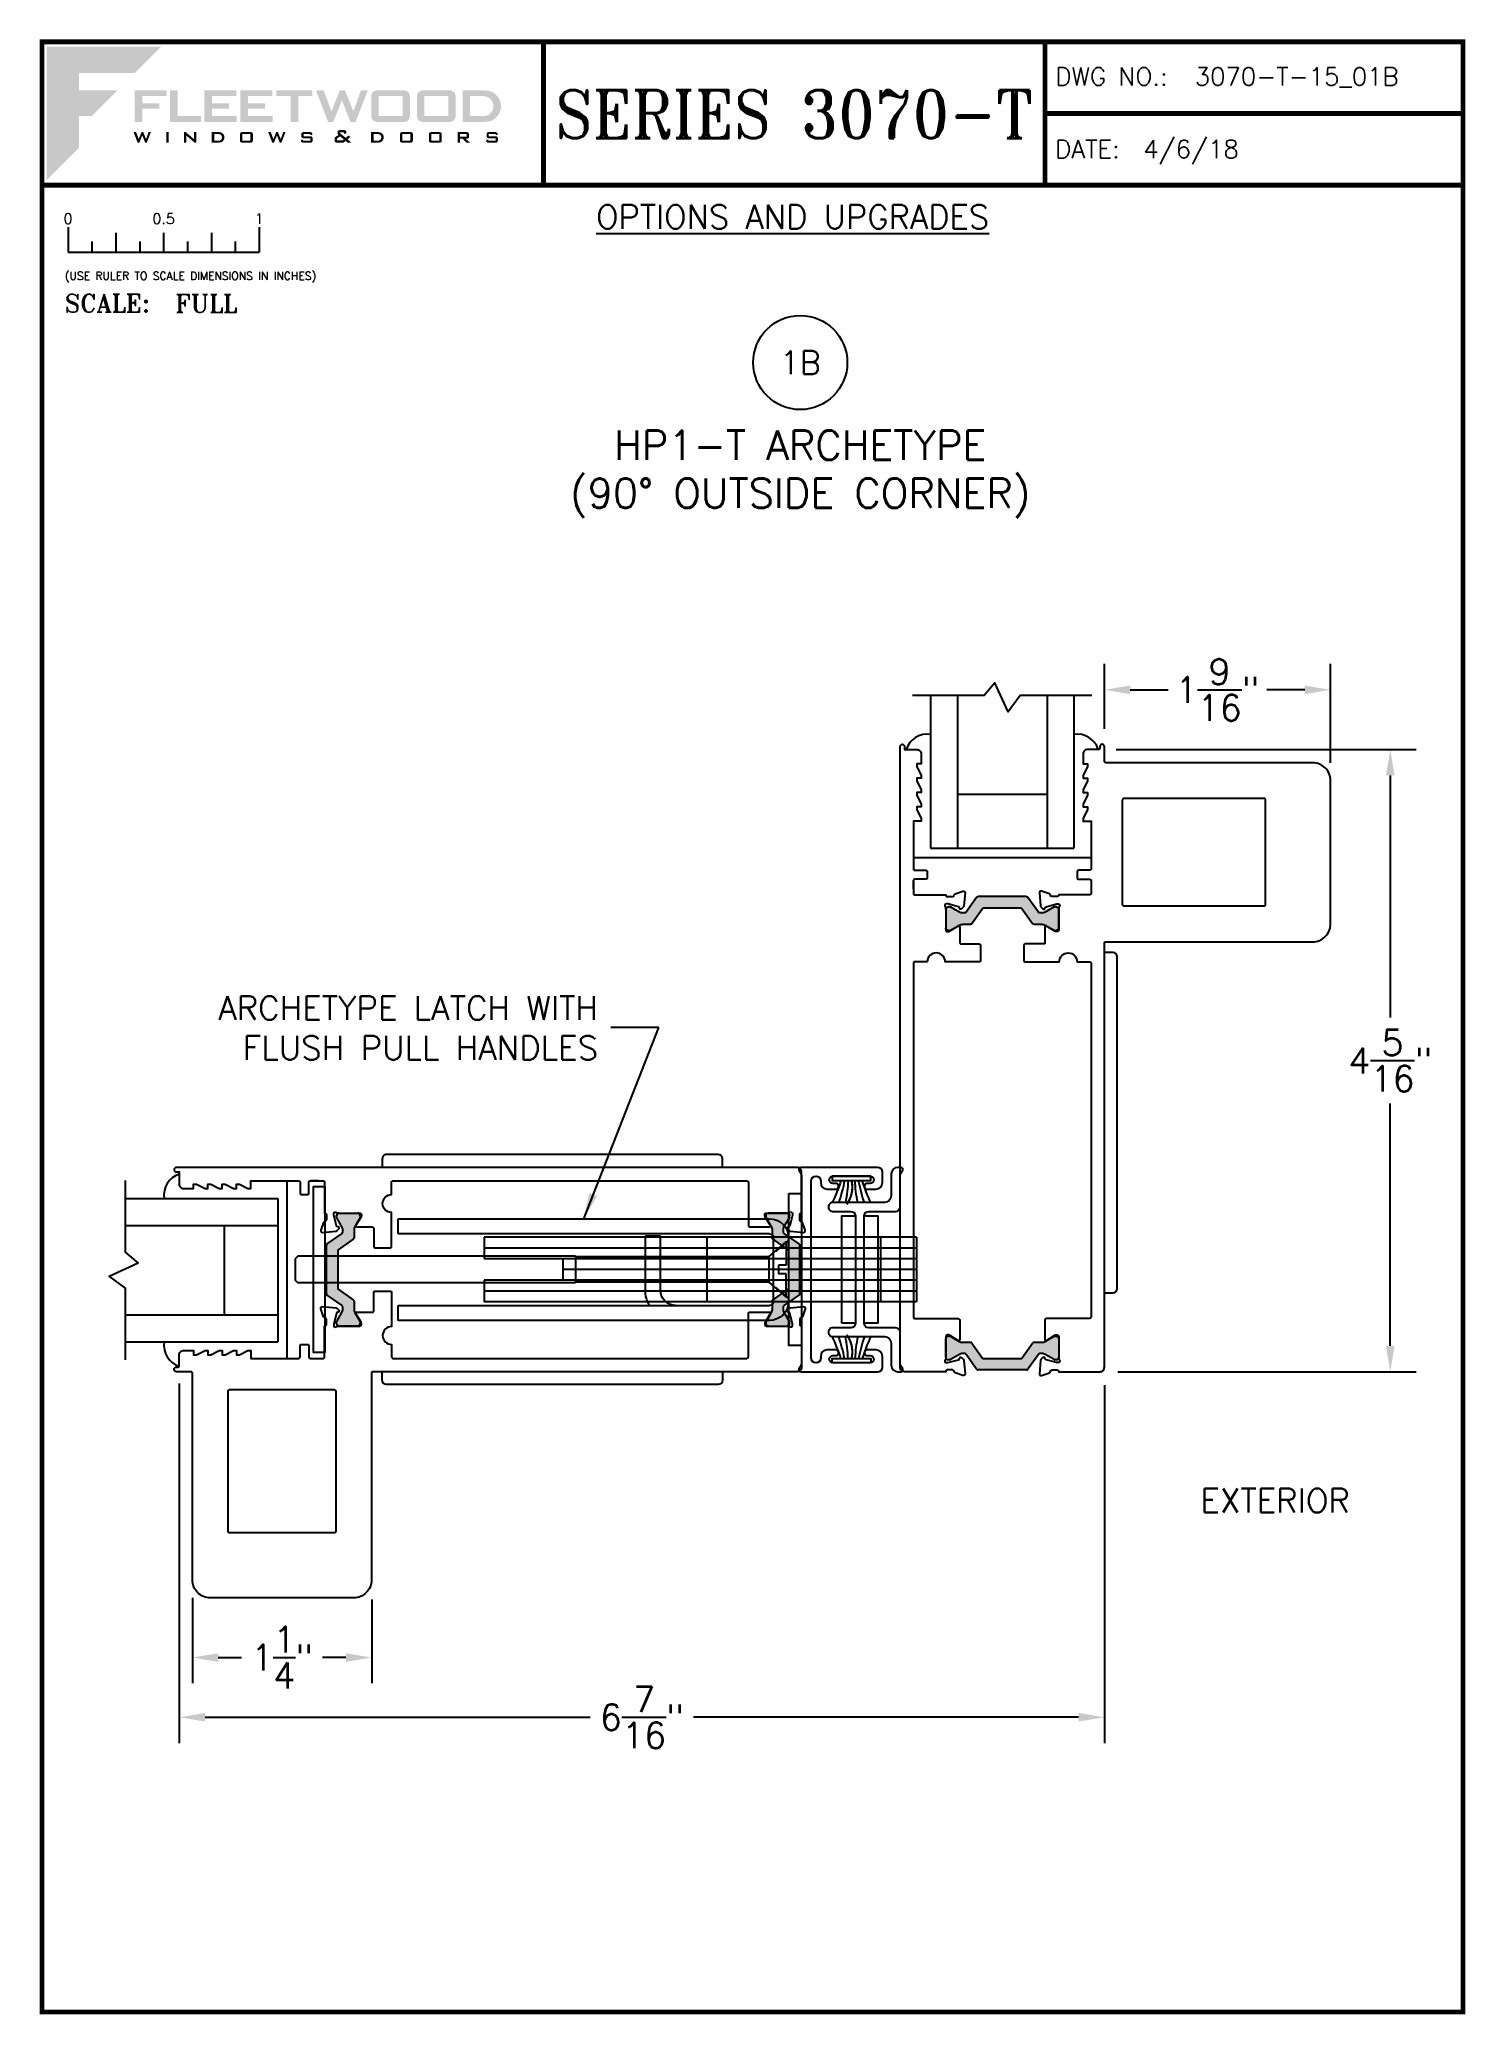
# Paper-space layout 'DETAIL 1B' of a CAD drawing. Extents: x 0.3 to 7.8, y 0.1 to 10.4.
# The model-space entities are those that its viewports show. They can reach past a viewport. Long polylines and large blocks are cut down to what shows.
import ezdxf
from ezdxf.enums import TextEntityAlignment as Align

# ---------------------------------------------------------------- set-up
doc = ezdxf.new("R2010")
doc.units = 0
doc.header["$LTSCALE"] = 0.25
doc.header["$MEASUREMENT"] = 0
doc.layers.get('0').update_dxf_attribs({"linetype": 'CONTINUOUS'})
doc.layers.get('DEFPOINTS').update_dxf_attribs({"color": 1, "linetype": 'CONTINUOUS'})
for name, color, linetype in [('DIM', 7, 'CONTINUOUS'), ('GLASS-VINYL', 7, 'CONTINUOUS'), ('Hardware', 7, 'CONTINUOUS'), ('I-STRUT', 7, 'CONTINUOUS'), ('SEAL', 7, 'CONTINUOUS'), ('TEXT', 7, 'CONTINUOUS'), ('TRACK', 7, 'CONTINUOUS'), ('VENT', 5, 'CONTINUOUS')]:
    doc.layers.add(name, color=color, linetype=linetype)
doc.layers.add('VP', color=40, linetype='CONTINUOUS', plot=False)
doc.layers.get('VP').off()
doc.styles.add('ROMANS', font='romans')
doc.styles.add('ROMANT', font='romant')
doc.styles.add('SIMPLEX-094', font='simplex.shx', dxfattribs={"height": 0.094})
doc.styles.get("Standard").update_dxf_attribs({"font": 'simplex.shx'})
doc.dimstyles.new('THREE-QUARTER SCALE', dxfattribs={"dimscale": 0.75, "dimtxt": 0.18, "dimasz": 0.18, "dimexe": 0.18, "dimexo": 0.125, "dimgap": 0.09, "dimtad": 0, "dimtih": 1, "dimtoh": 1, "dimdec": 4, "dimlfac": 1.333, "dimzin": 0, "dimdsep": 46, "dimlunit": 5, "dimtxsty": 'Standard', "dimcen": 0.09, "dimadec": 0, "dimazin": 0, "dimtfac": 1, "dimtdec": 4, "dimtofl": 0, "dimtmove": 0, "dimatfit": 3, "dimfxl": 0, "dimtolj": 1, "dimtzin": 0, "dimarcsym": 0})

# ---------------------------------------------------------------- blocks, each defined once
blk = doc.blocks.new('*D5')
at = {"layer": 'DEFPOINTS', "color": 0}
for p in [(1.032, 3.508), (5.874, 3.5), (5.874, 1.668)]:
    blk.add_point(p, dxfattribs=at)
at = {"layer": 'TRACK', "color": 0, "lineweight": -2}
for p, q in [((1.032, 3.415), (1.032, 1.533)), ((5.874, 3.406), (5.874, 1.533)), ((1.167, 1.668), (3.183, 1.668)), ((5.739, 1.668), (3.723, 1.668))]:
    blk.add_line(p, q, dxfattribs=at)
at = {"layer": 'TRACK', "color": 0}
for points in [[(1.167, 1.691), (1.167, 1.646), (1.032, 1.668)], [(5.739, 1.691), (5.739, 1.646), (5.874, 1.668)]]:
    blk.add_solid(points, dxfattribs=at)
at = {"layer": 'TRACK', "color": 0, "insert": (3.453, 1.668), "char_height": 0.135, "attachment_point": 5}
blk.add_mtext('\\A1;6{\\H1.000000x;\\S7/16;}"', dxfattribs=at)
blk = doc.blocks.new('sectball')
blk.add_circle((0, 0), 0.125)
blk.add_attdef('NO', text='', height=0.062).set_placement((0, 0), align=Align.MIDDLE_CENTER)
for tag, p in [('LINE1', (0, -0.2588)), ('LINE2', (0, -0.3864)), ('LINE3', (0, -0.5214))]:
    blk.add_attdef(tag, text='', height=0.078).set_placement(p, align=Align.CENTER)
blk = doc.blocks.new('Fleetwood_Logo_6-10-15')
h = blk.add_hatch(color=154)
h.dxf.hatch_style = 1
h.paths.add_polyline_path([(0.2526, -0.0017), (0.0019, -0.0017), (0.0019, -0.2942), (0.0725, -0.2236), (0.0725, -0.1535), (0.1007, -0.1535), (0.1567, -0.0976), (0.0725, -0.0976), (0.0725, -0.0596), (0.1946, -0.0596)])
h = blk.add_hatch(color=251)
h.dxf.hatch_style = 1
h.paths.add_polyline_path([(0.2487, -0.1256), (0.2112, -0.1256), (0.2112, -0.1102), (0.2647, -0.1102), (0.2647, -0.0976), (0.1946, -0.0976), (0.1946, -0.1667), (0.2112, -0.1667), (0.2112, -0.1377), (0.2487, -0.1377)])
h = blk.add_hatch(color=251)
h.dxf.hatch_style = 1
h.paths.add_polyline_path([(0.2886, -0.0976), (0.272, -0.0976), (0.272, -0.1667), (0.3401, -0.1667), (0.3401, -0.1535), (0.2886, -0.1535)])
h = blk.add_hatch(color=251)
h.dxf.hatch_style = 1
h.paths.add_polyline_path([(0.4175, -0.0976), (0.3474, -0.0976), (0.3474, -0.1667), (0.4185, -0.1667), (0.4185, -0.1534), (0.364, -0.1534), (0.364, -0.1377), (0.4015, -0.1377), (0.4015, -0.1256), (0.364, -0.1256), (0.364, -0.1102), (0.4175, -0.1102)])
h = blk.add_hatch(color=251)
h.dxf.hatch_style = 1
h.paths.add_polyline_path([(0.4965, -0.0976), (0.4264, -0.0976), (0.4264, -0.1667), (0.4975, -0.1667), (0.4975, -0.1534), (0.443, -0.1534), (0.443, -0.1377), (0.4804, -0.1377), (0.4804, -0.1256), (0.443, -0.1256), (0.443, -0.1102), (0.4965, -0.1102)])
h = blk.add_hatch(color=251)
h.dxf.hatch_style = 1
h.paths.add_polyline_path([(0.5842, -0.0976), (0.5054, -0.0976), (0.5054, -0.1102), (0.5365, -0.1102), (0.5365, -0.1667), (0.5531, -0.1667), (0.5531, -0.1102), (0.5842, -0.1102)])
h = blk.add_hatch(color=251)
h.dxf.hatch_style = 1
h.paths.add_polyline_path([(0.6089, -0.0976), (0.5921, -0.0976), (0.6188, -0.1667), (0.63, -0.1667), (0.6489, -0.1192), (0.6679, -0.1667), (0.6789, -0.1667), (0.7056, -0.0976), (0.6908, -0.0976), (0.6742, -0.1433), (0.6558, -0.0976), (0.6446, -0.0976), (0.6261, -0.1433)])
h = blk.add_hatch(color=251)
h.dxf.hatch_style = 1
h.paths.add_polyline_path([(0.7853, -0.0976), (0.726, -0.0976, 0.414214), (0.7133, -0.1102), (0.7133, -0.154, 0.414214), (0.726, -0.1667), (0.7853, -0.1667, 0.414214), (0.798, -0.154), (0.798, -0.1102, 0.414214)])
h.paths.add_polyline_path([(0.7819, -0.1102), (0.7819, -0.154), (0.7294, -0.154), (0.7294, -0.1102)], flags=16)
h = blk.add_hatch(color=251)
h.dxf.hatch_style = 1
h.paths.add_polyline_path([(0.8856, -0.0976), (0.8262, -0.0976, 0.414214), (0.8136, -0.1102), (0.8136, -0.154, 0.414214), (0.8262, -0.1667), (0.8856, -0.1667, 0.414214), (0.8982, -0.154), (0.8982, -0.1102, 0.414214)])
h.paths.add_polyline_path([(0.8822, -0.1102), (0.8822, -0.154), (0.8296, -0.154), (0.8296, -0.1102)], flags=16)
h = blk.add_hatch(color=251)
h.dxf.hatch_style = 1
h.paths.add_polyline_path([(0.9632, -0.0976), (0.914, -0.0976), (0.914, -0.1667), (0.9632, -0.1667, 1)])
h.paths.add_polyline_path([(0.9301, -0.1102), (0.9593, -0.1102, -1), (0.9593, -0.154), (0.9301, -0.154)], flags=16)
h = blk.add_hatch(color=7)
h.dxf.hatch_style = 1
h.paths.add_polyline_path([(0.2301, -0.1891), (0.2251, -0.1891), (0.2196, -0.2043), (0.2134, -0.1891), (0.2097, -0.1891), (0.2035, -0.2043), (0.1978, -0.1891), (0.1922, -0.1891), (0.2011, -0.2121), (0.2048, -0.2121), (0.2112, -0.1963), (0.2175, -0.2121), (0.2212, -0.2121)])
h = blk.add_hatch(color=7)
h.dxf.hatch_style = 1
h.paths.add_polyline_path([(0.2691, -0.1891), (0.2637, -0.1891), (0.2637, -0.2118), (0.2637, -0.2121), (0.2691, -0.2121)])
h = blk.add_hatch(color=7)
h.dxf.hatch_style = 1
h.paths.add_polyline_path([(0.3077, -0.1964), (0.3259, -0.2121), (0.3298, -0.2121), (0.3298, -0.1891), (0.325, -0.1891), (0.325, -0.2047), (0.3067, -0.1891), (0.3029, -0.1891), (0.3029, -0.2121), (0.3077, -0.2121)])
h = blk.add_hatch(color=7)
h.dxf.hatch_style = 1
h.paths.add_polyline_path([(0.3801, -0.1891), (0.3637, -0.1891), (0.3637, -0.2121), (0.3801, -0.2121, 1)])
h.paths.add_polyline_path([(0.3691, -0.2079), (0.3691, -0.1933), (0.3788, -0.1933, -1), (0.3788, -0.2079)], flags=16)
h = blk.add_hatch(color=7)
h.dxf.hatch_style = 1
h.paths.add_polyline_path([(0.4537, -0.2079), (0.4537, -0.1933, 0.414214), (0.4495, -0.1891), (0.4297, -0.1891, 0.414214), (0.4255, -0.1933), (0.4255, -0.2079, 0.414214), (0.4297, -0.2121), (0.4495, -0.2121, 0.414214)])
h.paths.add_polyline_path([(0.4308, -0.2079), (0.4308, -0.1933), (0.4484, -0.1933), (0.4484, -0.2079)], flags=16)
h = blk.add_hatch(color=7)
h.dxf.hatch_style = 1
h.paths.add_polyline_path([(0.5253, -0.1891), (0.5203, -0.1891), (0.5148, -0.2043), (0.5087, -0.1891), (0.5049, -0.1891), (0.4988, -0.2043), (0.493, -0.1891), (0.4874, -0.1891), (0.4963, -0.2121), (0.5001, -0.2121), (0.5064, -0.1963), (0.5127, -0.2121), (0.5164, -0.2121)])
h = blk.add_hatch(color=7)
h.dxf.hatch_style = 1
h.paths.add_polyline_path([(0.5801, -0.1891), (0.5643, -0.1891, 0.414214), (0.56, -0.1933), (0.56, -0.1981, 0.414214), (0.5643, -0.2024), (0.58, -0.2024), (0.58, -0.2078), (0.5637, -0.2078), (0.5637, -0.2052), (0.5591, -0.2062), (0.5591, -0.2078, 0.414214), (0.5634, -0.2121), (0.5805, -0.2121, 0.414214), (0.5848, -0.2078), (0.5848, -0.2024, 0.414214), (0.5805, -0.1982), (0.5648, -0.1982), (0.5648, -0.193), (0.5798, -0.193), (0.5798, -0.1958), (0.5843, -0.1948), (0.5843, -0.1933, 0.414214)])
h = blk.add_hatch(color=7)
h.dxf.hatch_style = 1
h.paths.add_polyline_path([(0.645, -0.1913, -0.222262), (0.6447, -0.1906), (0.6447, -0.1892), (0.6535, -0.1892), (0.6535, -0.193), (0.6587, -0.1918), (0.6587, -0.189, 0.414214), (0.6544, -0.1847), (0.6437, -0.1847, 0.414214), (0.6394, -0.189), (0.6394, -0.1922, 0.222262), (0.6407, -0.1948), (0.6415, -0.1955), (0.6345, -0.1998, 0.260684), (0.6329, -0.2027), (0.6329, -0.2078, 0.414214), (0.6372, -0.2121), (0.6514, -0.2121, 0.17577), (0.6536, -0.2113), (0.657, -0.2085), (0.6614, -0.2121), (0.6699, -0.2121), (0.6613, -0.2049), (0.6676, -0.1997), (0.6637, -0.1964), (0.6574, -0.2017)])
h.paths.add_polyline_path([(0.6532, -0.2052), (0.6509, -0.2072, -0.17577), (0.6502, -0.2074), (0.6382, -0.2074), (0.6382, -0.2033, -0.260684), (0.6387, -0.2025), (0.6451, -0.1985)], flags=16)
h = blk.add_hatch(color=7)
h.dxf.hatch_style = 1
h.paths.add_polyline_path([(0.7294, -0.1891), (0.713, -0.1891), (0.713, -0.2121), (0.7294, -0.2121, 1)])
h.paths.add_polyline_path([(0.7184, -0.2079), (0.7184, -0.1933), (0.7281, -0.1933, -1), (0.7281, -0.2079)], flags=16)
h = blk.add_hatch(color=7)
h.dxf.hatch_style = 1
h.paths.add_polyline_path([(0.8045, -0.2079), (0.8045, -0.1933, 0.414214), (0.8003, -0.1891), (0.7805, -0.1891, 0.414214), (0.7763, -0.1933), (0.7763, -0.2079, 0.414214), (0.7805, -0.2121), (0.8003, -0.2121, 0.414214)])
h.paths.add_polyline_path([(0.7816, -0.2079), (0.7816, -0.1933), (0.7992, -0.1933), (0.7992, -0.2079)], flags=16)
h = blk.add_hatch(color=7)
h.dxf.hatch_style = 1
h.paths.add_polyline_path([(0.8678, -0.2079), (0.8678, -0.1933, 0.414214), (0.8636, -0.1891), (0.8438, -0.1891, 0.414214), (0.8396, -0.1933), (0.8396, -0.2079, 0.414214), (0.8438, -0.2121), (0.8636, -0.2121, 0.414214)])
h.paths.add_polyline_path([(0.8449, -0.2079), (0.8449, -0.1933), (0.8624, -0.1933), (0.8624, -0.2079)], flags=16)
h = blk.add_hatch(color=7)
h.dxf.hatch_style = 1
h.paths.add_polyline_path([(0.9277, -0.1993), (0.9277, -0.1933, 0.414214), (0.9235, -0.1891), (0.9028, -0.1891), (0.9028, -0.2121), (0.9082, -0.2121), (0.9082, -0.2035), (0.9131, -0.2035), (0.9224, -0.2121), (0.9303, -0.2121), (0.9197, -0.2035), (0.9235, -0.2035, 0.414214)])
h.paths.add_polyline_path([(0.9082, -0.1993), (0.9082, -0.1933), (0.9214, -0.1933, -0.414214), (0.9224, -0.1943), (0.9224, -0.1983, -0.414214), (0.9214, -0.1993)], flags=16)
h = blk.add_hatch(color=7)
h.dxf.hatch_style = 1
h.paths.add_polyline_path([(0.9867, -0.1982), (0.971, -0.1982), (0.971, -0.193), (0.9859, -0.193), (0.9859, -0.1958), (0.9905, -0.1948), (0.9905, -0.1933, 0.414214), (0.9863, -0.1891), (0.9705, -0.1891, 0.414214), (0.9662, -0.1933), (0.9662, -0.1981, 0.414214), (0.9705, -0.2024), (0.9862, -0.2024), (0.9862, -0.2078), (0.9699, -0.2078), (0.9699, -0.2052), (0.9653, -0.2062), (0.9653, -0.2078, 0.414214), (0.9696, -0.2121), (0.9867, -0.2121, 0.414214), (0.991, -0.2078), (0.991, -0.2024, 0.414214)])
blk = doc.blocks.new('A-SIZE_P')
at = {"const_width": 0.025}
blk.add_lwpolyline([(0.313, 0.125), (7.751, 0.125), (7.751, 10.437), (0.313, 10.437)], close=True, dxfattribs=at)
for points in [[(2.938, 10.437), (2.938, 9.687)], [(5.563, 10.437), (5.563, 9.687)], [(5.563, 10.062), (7.751, 10.062)], [(0.313, 9.687), (7.751, 9.687)]]:
    blk.add_lwpolyline(points, dxfattribs=at)
at = {"xscale": 2.387023416083395, "yscale": 2.387023416083395, "zscale": 2.387023416083395}
blk.add_blockref('Fleetwood_Logo_6-10-15', (0.334, 10.416), dxfattribs=at)
for s, style, p in [('DWG NO.:', 'SIMPLEX-094', (5.617, 10.209)), ('DATE:', 'SIMPLEX-094', (5.616, 9.829)), ('SCALE:', 'ROMANT', (0.433, 9.022))]:
    blk.add_text(s, height=0.094, dxfattribs=dict(style=style)).set_placement(p)
for tag, p, style in [('DWG_NO', (6.346, 10.209), 'SIMPLEX-094'), ('DATE', (6.077, 9.829), 'SIMPLEX-094'), ('SCALE', (1.011, 9.02), 'ROMANT')]:
    blk.add_attdef(tag, p, '', height=0.094, dxfattribs=dict(style=style))
for tag, height, style, width, p, p2 in [('DWG_NO_F', 0.094, 'SIMPLEX-094', 1.745692, (6.347, 10.209), (7.683, 10.209)), ('PRODUCT', 0.25, 'ROMANT', 1.390728, (3.001, 9.934), (5.5, 9.934))]:
    blk.add_attdef(tag, text='', height=height, dxfattribs=dict(style=style, width=width)).set_placement(p, p2, align=Align.FIT)
blk = doc.blocks.new('Full')
for p, q in [((0.137, -0.219), (0.137, -0.35)), ((0.262, -0.294), (0.262, -0.35)), ((0.387, -0.249), (0.387, -0.35)), ((0.512, -0.294), (0.512, -0.35)), ((0.637, -0.249), (0.637, -0.35)), ((0.762, -0.294), (0.762, -0.35)), ((0.887, -0.249), (0.887, -0.35)), ((1.012, -0.294), (1.012, -0.35)), ((1.137, -0.219), (1.137, -0.35)), ((0.137, -0.35), (1.137, -0.35))]:
    blk.add_line(p, q)
for s, p in [('0', (0.137, -0.219)), ('0.5', (0.637, -0.219)), ('1', (1.137, -0.219))]:
    blk.add_text(s, height=0.055).set_placement(p, align=Align.BOTTOM_CENTER)
at = {"style": 'ROMANS'}
blk.add_text('(USE RULER TO SCALE DIMENSIONS IN INCHES)', height=0.04115, dxfattribs=at).set_placement((0.12, -0.495))
blk = doc.blocks.new('*D135')
at = {"layer": 'DEFPOINTS', "color": 0}
for p in [(5.842, 6.733), (5.85, 3.477), (7.37, 3.477)]:
    blk.add_point(p, dxfattribs=at)
at = {"layer": 'TRACK', "color": 0, "lineweight": -2}
for p, q in [((5.936, 6.733), (7.505, 6.733)), ((7.37, 6.598), (7.37, 5.33)), ((7.37, 3.612), (7.37, 4.88)), ((5.944, 3.477), (7.505, 3.477))]:
    blk.add_line(p, q, dxfattribs=at)
at = {"layer": 'TRACK', "color": 0}
for points in [[(7.347, 6.598), (7.392, 6.598), (7.37, 6.733)], [(7.347, 3.612), (7.392, 3.612), (7.37, 3.477)]]:
    blk.add_solid(points, dxfattribs=at)
at = {"layer": 'TRACK', "color": 0, "insert": (7.37, 5.105), "char_height": 0.135, "attachment_point": 5}
blk.add_mtext('\\A1;4{\\H1.000000x;\\S5/16;}"', dxfattribs=at)
blk = doc.blocks.new('*D136')
at = {"layer": 'DEFPOINTS', "color": 0}
for p in [(1.101, 2.387), (2.039, 2.379), (2.039, 1.981)]:
    blk.add_point(p, dxfattribs=at)
at = {"layer": 'TRACK', "color": 0, "lineweight": -2}
for p, q in [((1.101, 2.293), (1.101, 1.846)), ((2.039, 2.285), (2.039, 1.846)), ((1.236, 1.981), (1.358, 1.981)), ((1.904, 1.981), (1.782, 1.981))]:
    blk.add_line(p, q, dxfattribs=at)
at = {"layer": 'TRACK', "color": 0}
for points in [[(1.236, 2.003), (1.236, 1.958), (1.101, 1.981)], [(1.904, 2.003), (1.904, 1.958), (2.039, 1.981)]]:
    blk.add_solid(points, dxfattribs=at)
at = {"layer": 'TRACK', "color": 0, "insert": (1.57, 1.981), "char_height": 0.135, "attachment_point": 5}
blk.add_mtext('\\A1;1{\\H1.000000x;\\S1/4;}"', dxfattribs=at)
blk = doc.blocks.new('*D137')
at = {"layer": 'DEFPOINTS', "color": 0}
for p in [(7.057, 7.046), (5.874, 6.748), (7.057, 6.571)]:
    blk.add_point(p, dxfattribs=at)
at = {"layer": 'TRACK', "color": 0, "lineweight": -2}
for p, q in [((5.874, 6.842), (5.874, 7.181)), ((7.057, 6.664), (7.057, 7.181)), ((6.009, 7.046), (6.208, 7.046)), ((6.922, 7.046), (6.723, 7.046))]:
    blk.add_line(p, q, dxfattribs=at)
at = {"layer": 'TRACK', "color": 0}
for points in [[(6.009, 7.068), (6.009, 7.023), (5.874, 7.046)], [(6.922, 7.068), (6.922, 7.023), (7.057, 7.046)]]:
    blk.add_solid(points, dxfattribs=at)
at = {"layer": 'TRACK', "color": 0, "insert": (6.465, 7.046), "char_height": 0.135, "attachment_point": 5}
blk.add_mtext('\\A1;1{\\H1.000000x;\\S9/16;}"', dxfattribs=at)
blk = doc.blocks.new('*U63')
for centre, radius, start, end in [((-0.303, 1.135), 1.112, 287.4409, 295.9325), ((-0.19, 1.188), 1.16, 280.9256, 288.7507), ((-0.031, 1.124), 1.102, 273.1709, 281.1969), ((-0.031, -1.124), 1.102, 78.8031, 86.8291), ((-0.19, -1.188), 1.16, 71.2493, 79.0744), ((-0.303, -1.135), 1.112, 64.0675, 72.5591)]:
    blk.add_arc(centre, radius, start, end)
at = {"layer": 'SEAL'}
blk.add_lwpolyline([(0, -0.135), (0, 0.135), (0.03, 0.135), (0.03, -0.135)], close=True, dxfattribs=at)
at = {"layer": 'SEAL', "const_width": 0.015}
blk.add_lwpolyline([(0.03, 0, 0.219791), (0.196, 0.034)], format="xyb", dxfattribs=at)
at = {"flags": 9}
for tag, p in [('MANUFACTURER_PART_#', (0, -0.199)), ('FLEETWOOD_PART_#', (-0.001, -0.249))]:
    blk.add_attdef(tag, p, '', height=0.0312, dxfattribs=at)
blk = doc.blocks.new('Yoke Strike Plate')
for points in [[(-0.094, -0.375), (-0.094, 0.375), (0, 0.375), (0, -0.375)], [(0.062, -0.375), (0.062, 0.375), (0.156, 0.375), (0.156, -0.375)]]:
    blk.add_lwpolyline(points, close=True)
blk = doc.blocks.new('Archetype_Latch_Thermal')
at = {"layer": 'Hardware'}
for p, q in [((2.803, 0.355), (0.213, 0.355)), ((2.803, 0.25), (2.803, 0.355)), ((-0.815, 0.225), (2.204, 0.225)), ((-0.815, 0.225), (-0.815, -0.225)), ((-0.815, 0.15), (2.204, 0.15)), ((-0.565, -0.225), (-0.565, 0.225)), ((0.096, 0.193), (0.096, 0.03)), ((0.217, 0.089), (0.096, 0.193)), ((0.183, -0.22), (0.183, 0.22)), ((0.213, 0.25), (2.803, 0.25)), ((0.647, -0.225), (0.647, 0.225)), ((1.078, 0.235), (0.973, 0.235)), ((0.973, -0.145), (0.973, 0.235)), ((1.078, -0.145), (1.078, 0.235)), ((2.204, 0.225), (2.204, 0.075)), ((-0.815, 0.075), (2.204, 0.075)), ((-0.815, 0), (1.652, 0)), ((0.096, 0.03), (0.149, 0.03)), ((0.149, 0.03), (0.149, -0.03)), ((0.217, 0.089), (1.565, 0.089)), ((0.217, 0.089), (0.217, -0.089)), ((1.565, 0.093), (3.503, 0.093)), ((1.565, 0.093), (1.565, -0.093)), ((1.652, -0.075), (1.652, 0.075)), ((3.503, 0.093), (3.521, 0.075)), ((3.521, 0.075), (3.521, -0.075)), ((-0.815, -0.075), (2.204, -0.075)), ((0.096, -0.192), (0.096, -0.03)), ((0.096, -0.03), (0.149, -0.03)), ((0.217, -0.089), (0.096, -0.192)), ((0.217, -0.089), (1.565, -0.089)), ((1.565, -0.093), (3.503, -0.093)), ((2.204, -0.075), (2.204, -0.225)), ((3.503, -0.093), (3.521, -0.075)), ((-0.815, -0.15), (2.204, -0.15)), ((-0.815, -0.225), (2.204, -0.225)), ((2.803, -0.25), (0.213, -0.25)), ((2.803, -0.355), (2.803, -0.25)), ((0.213, -0.355), (2.803, -0.355))]:
    blk.add_line(p, q, dxfattribs=at)
at = {"layer": 'Hardware', "ltscale": 0.5}
for p, q in [((0.078, 0.206), (0.171, 0.125)), ((0.171, -0.125), (0.078, -0.205))]:
    blk.add_line(p, q, dxfattribs=at)
at = {"layer": 'Hardware', "ltscale": 0.3}
blk.add_line((0.217, 0), (0.852, 0), dxfattribs=at)
at = {"layer": 'Hardware'}
for points in [[(3.315, -0.58), (3.395, -0.58), (3.395, 0.58), (3.315, 0.58)], [(0.078, 0.531), (-0.012, 0.531), (-0.012, -0.531), (0.078, -0.531)]]:
    blk.add_lwpolyline(points, close=True, dxfattribs=at)
for centre, radius, start, end in [((0.213, 0.22), 0.135, 90, 180), ((0.213, 0.22), 0.03, 90, 180), ((0.213, -0.22), 0.135, 180, 270), ((0.213, -0.22), 0.03, 180, 270), ((0.868, -0.145), 0.105, 270, 360), ((0.868, -0.145), 0.21, 330, 360)]:
    blk.add_arc(centre, radius, start, end, dxfattribs=at)
blk = doc.blocks.new('3781-1_HP-T_Archetype_Lock_Stile_Component-1')
for points in [[(-4.125, 1.753, 0.414214), (-4.25, 1.628), (-4.25, 0.185, -0.414214), (-4.26, 0.175), (-4.362, 0.175, 1), (-4.362, 0.143), (-4.352, 0.143, -0.414214), (-4.342, 0.133), (-4.342, 0.058, 0.414214), (-4.311, 0.027), (-4.242, 0.027), (-4.242, 0.057), (-4.222, 0.057), (-4.162, 0.027), (-4.142, 0.027), (-4.142, 0.057), (-4.122, 0.057), (-4.062, 0.027), (-4.042, 0.027), (-4.042, 0.057), (-4.022, 0.057), (-3.962, 0.027), (-3.942, 0.027), (-3.942, 0.057), (-3.922, 0.057), (-3.862, 0.027), (-3.842, 0.027), (-3.842, 0.082), (-3.509, 0.082, -0.414214), (-3.499, 0.072), (-3.499, -0.005, 0.414214), (-3.489, -0.015), (-3.447, -0.015, 0.414214), (-3.437, -0.005), (-3.437, 0.072, -0.414214), (-3.427, 0.082), (-3.337, 0.082, -0.414214), (-3.327, 0.072), (-3.327, -0.144, -0.414214), (-3.315, -0.155), (-3.315, -0.19, -0.359508), (-3.325, -0.202, 0.263725), (-3.334, -0.209), (-3.353, -0.264), (-3.353, -0.264, 0.548619), (-3.341, -0.279), (-3.25, -0.271, 0.176327), (-3.243, -0.268), (-3.229, -0.254, 0.57735), (-3.232, -0.241), (-3.236, -0.24, -0.267949), (-3.245, -0.232), (-3.264, -0.159, -0.065543), (-3.264, -0.156), (-3.264, -0.148, -0.6885), (-3.244, -0.14, 0.213422), (-3.235, -0.144), (-3.083, -0.144, -0.414214), (-3.071, -0.155), (-3.071, -0.164, -0.137872), (-3.073, -0.17), (-3.109, -0.229, 0.585524), (-3.102, -0.241), (-2.99, -0.241, -0.414214), (-2.985, -0.246), (-2.985, -0.377, 0.414214), (-2.975, -0.387), (-2.87, -0.387, 0.414214), (-2.86, -0.377), (-2.86, -0.14, -1), (-2.86, -0.015), (-2.86, 0.072, -0.414214), (-2.85, 0.082), (-0.38, 0.082, -0.406968), (-0.37, 0.072), (-0.37, -0.231, 0.414214), (-0.36, -0.241), (-0.225, -0.241, 0.585524), (-0.218, -0.229), (-0.254, -0.17, -0.137872), (-0.256, -0.164), (-0.256, -0.155, -0.414214), (-0.244, -0.144), (-0.092, -0.144, 0.213422), (-0.083, -0.14, -0.6885), (-0.063, -0.148), (-0.063, -0.156, -0.065543), (-0.063, -0.159), (-0.082, -0.232, -0.267949), (-0.091, -0.24), (-0.095, -0.241, 0.57735), (-0.098, -0.254), (-0.084, -0.268, 0.176327), (-0.077, -0.271), (0.014, -0.279, 0.548619), (0.026, -0.264), (0.026, -0.264), (0.007, -0.209, 0.263725), (-0.002, -0.202, -0.359508), (-0.012, -0.19), (-0.012, -0.155, -0.414214), (0, -0.144), (0, 0.144, 0.414214), (-0.031, 0.175), (-2.99, 0.175, -0.414214), (-3, 0.185), (-3, 1.628, 0.414214), (-3.125, 1.753)], [(-3.25, 0.31), (-3.25, 1.29, 0.414214), (-3.26, 1.3), (-3.99, 1.3, 0.414214), (-4, 1.29), (-4, 0.31, 0.414214), (-3.99, 0.3), (-3.26, 0.3, 0.414214)]]:
    blk.add_lwpolyline(points, format="xyb", close=True)
blk = doc.blocks.new('3776-1_Lock_Stile_Component-1')
blk.add_lwpolyline([(-3.369, -0.082), (-3.427, -0.082), (-3.337, -0.082, 0.414214), (-3.327, -0.072), (-3.327, 0.144, 0.414214), (-3.315, 0.155), (-3.315, 0.19, 0.359508), (-3.325, 0.202, -0.263725), (-3.334, 0.209), (-3.353, 0.264), (-3.353, 0.264, -0.548619), (-3.341, 0.279), (-3.25, 0.271, -0.176327), (-3.243, 0.268), (-3.229, 0.254, -0.57735), (-3.232, 0.241), (-3.236, 0.24, 0.267949), (-3.245, 0.232), (-3.264, 0.159, 0.065543), (-3.264, 0.156), (-3.264, 0.148, 0.6885), (-3.244, 0.14, -0.213422), (-3.235, 0.144), (-3.083, 0.144, 0.414214), (-3.071, 0.155), (-3.071, 0.164, 0.137872), (-3.073, 0.17), (-3.109, 0.229, -0.585524), (-3.102, 0.241), (-2.995, 0.241, 0.414214), (-2.985, 0.251), (-2.985, 0.377, -0.414214), (-2.975, 0.387), (-2.87, 0.387, -0.414214), (-2.86, 0.377), (-2.86, 0.14, 1), (-2.86, 0.015), (-2.86, -0.072, 0.414214), (-2.85, -0.082), (-0.38, -0.082, 0.406968), (-0.37, -0.072), (-0.37, 0.231, -0.414214), (-0.36, 0.241), (-0.225, 0.241, -0.585524), (-0.218, 0.229), (-0.254, 0.17, 0.137872), (-0.256, 0.164), (-0.256, 0.155, 0.414214), (-0.244, 0.144), (-0.092, 0.144, -0.213422), (-0.083, 0.14, 0.6885), (-0.063, 0.148), (-0.063, 0.156, 0.065543), (-0.063, 0.159), (-0.082, 0.232, 0.267949), (-0.091, 0.24), (-0.095, 0.241, -0.57735), (-0.098, 0.254), (-0.084, 0.268, -0.176327), (-0.077, 0.271), (0.014, 0.279, -0.548619), (0.026, 0.264), (0.026, 0.264), (0.007, 0.209, -0.263725), (-0.002, 0.202, 0.359508), (-0.012, 0.19), (-0.012, 0.155, 0.414214), (0, 0.144), (0, -0.144, -0.414214), (-0.031, -0.175), (-4.362, -0.175, -1), (-4.362, -0.143), (-4.342, -0.143), (-4.342, -0.058, -0.414214), (-4.311, -0.027), (-4.242, -0.027), (-4.242, -0.057), (-4.222, -0.057), (-4.162, -0.027), (-4.142, -0.027), (-4.142, -0.057), (-4.122, -0.057), (-4.062, -0.027), (-4.042, -0.027), (-4.042, -0.057), (-4.022, -0.057), (-3.962, -0.027), (-3.942, -0.027), (-3.942, -0.057), (-3.922, -0.057), (-3.862, -0.027), (-3.842, -0.027), (-3.842, -0.082), (-3.509, -0.082, 0.414214), (-3.499, -0.072), (-3.499, 0.005, -0.414214), (-3.489, 0.015), (-3.447, 0.015, -0.414214), (-3.437, 0.005), (-3.437, -0.072, 0.414214), (-3.427, -0.082)], format="xyb")
blk = doc.blocks.new('24889_20mmX6mm_Std_I-Strut')
at = {"layer": 'I-STRUT'}
h = blk.add_hatch(color=256, dxfattribs=at)
h.dxf.hatch_style = 1
h.paths.add_polyline_path([(0.252, 0.109, -0.103471), (0.256, 0.112, -0.13774), (0.262, 0.114), (0.276, 0.114, -0.131652), (0.299, 0.108), (0.362, 0.072, 0.131652), (0.366, 0.071), (0.378, 0.071, 0.414214), (0.394, 0.087), (0.394, 0.22, 0.414214), (0.378, 0.236), (0.366, 0.236, 0.131652), (0.362, 0.235), (0.299, 0.199, -0.131652), (0.276, 0.193), (0.221, 0.193, 0.244698), (0.211, 0.188), (0.137, 0.082, -0.244698), (0.131, 0.079), (-0.131, 0.079, -0.244698), (-0.137, 0.082), (-0.211, 0.188, 0.244698), (-0.221, 0.193), (-0.276, 0.193, -0.131652), (-0.299, 0.199), (-0.323, 0.213), (-0.362, 0.235, 0.131652), (-0.366, 0.236), (-0.378, 0.236, 0.414214), (-0.394, 0.22), (-0.394, 0.087, 0.414214), (-0.378, 0.071), (-0.366, 0.071, 0.131652), (-0.362, 0.072), (-0.323, 0.094), (-0.299, 0.108, -0.131652), (-0.276, 0.114), (-0.262, 0.114, -0.244698), (-0.252, 0.109), (-0.179, 0.005, 0.244698), (-0.17, 0), (0.17, 0, 0.244698), (0.179, 0.005)])
for p, q in [((-0.394, 0.087), (-0.394, 0.22)), ((-0.378, 0.236), (-0.366, 0.236)), ((-0.362, 0.235), (-0.323, 0.213)), ((-0.323, 0.213), (-0.299, 0.199)), ((-0.276, 0.193), (-0.221, 0.193)), ((-0.211, 0.188), (-0.137, 0.082)), ((0.137, 0.082), (0.211, 0.188)), ((0.221, 0.193), (0.276, 0.193)), ((0.299, 0.199), (0.362, 0.235)), ((0.366, 0.236), (0.378, 0.236)), ((0.394, 0.22), (0.394, 0.087)), ((-0.366, 0.071), (-0.378, 0.071)), ((-0.323, 0.094), (-0.362, 0.072)), ((-0.299, 0.108), (-0.323, 0.094)), ((-0.262, 0.114), (-0.276, 0.114)), ((-0.179, 0.005), (-0.252, 0.109)), ((0.17, 0), (-0.17, 0)), ((-0.131, 0.079), (0.131, 0.079)), ((0.252, 0.109), (0.179, 0.005)), ((0.276, 0.114), (0.262, 0.114)), ((0.362, 0.072), (0.299, 0.108)), ((0.378, 0.071), (0.366, 0.071))]:
    blk.add_line(p, q, dxfattribs=at)
for centre, radius, start, end in [((-0.378, 0.22), 0.0157, 90, 180), ((-0.366, 0.228), 0.00827, 60, 90), ((-0.276, 0.24), 0.0472, 240, 270), ((-0.221, 0.181), 0.0118, 35, 90), ((0.221, 0.181), 0.0118, 90, 145), ((0.276, 0.24), 0.0472, 270, 300), ((0.366, 0.228), 0.00827, 90, 120), ((0.378, 0.22), 0.0157, 360, 90), ((-0.378, 0.087), 0.0157, 180, 270), ((-0.366, 0.079), 0.00827, 270, 300), ((-0.276, 0.067), 0.0472, 90, 120), ((-0.262, 0.102), 0.0118, 35, 90), ((-0.17, 0.012), 0.0118, 215, 270), ((-0.131, 0.087), 0.00787, 215, 270), ((0.131, 0.087), 0.00787, 270, 325), ((0.17, 0.012), 0.0118, 270, 325), ((0.262, 0.102), 0.0118, 121.3703, 145), ((0.262, 0.102), 0.0118, 90, 121.3703), ((0.276, 0.067), 0.0472, 60, 90), ((0.366, 0.079), 0.00827, 240, 270), ((0.378, 0.087), 0.0157, 270, 360)]:
    blk.add_arc(centre, radius, start, end, dxfattribs=at)
blk = doc.blocks.new('3782-HP1-T-Archetype_Lock_Stile')
for name, p, rotation in [('3776-1_Lock_Stile_Component-1', (0.058, 0.538), 180), ('24889_20mmX6mm_Std_I-Strut', (0.07, 0), 270), ('3781-1_HP-T_Archetype_Lock_Stile_Component-1', (0.058, -0.538), 180)]:
    blk.add_blockref(name, p, dxfattribs=dict(rotation=rotation))
at = {"xscale": -1, "rotation": 90}
blk.add_blockref('24889_20mmX6mm_Std_I-Strut', (3.373, 0), dxfattribs=at)
blk = doc.blocks.new('Flush_Pull_Archetype')
at = {"layer": 'Hardware'}
for p, q in [((-2.926, 0.773), (-2.926, 0.713)), ((-0.581, 0.803), (-2.896, 0.803)), ((-0.551, 0.713), (-0.551, 0.773))]:
    blk.add_line(p, q, dxfattribs=at)
for centre, start, end in [((-2.896, 0.773), 90, 180), ((-0.581, 0.773), 0, 90)]:
    blk.add_arc(centre, 0.03, start, end, dxfattribs=at)
blk = doc.blocks.new('Flush_Pulls_Archetype')
at = {"layer": 'Hardware'}
blk.add_blockref('Flush_Pull_Archetype', (0, 0), dxfattribs=at)
at = {"layer": 'Hardware', "xscale": -1, "rotation": 180}
blk.add_blockref('Flush_Pull_Archetype', (0, 0), dxfattribs=at)
blk = doc.blocks.new('HP1-T-Archetype-Lock-Stile')
for name, p in [('3782-HP1-T-Archetype_Lock_Stile', (0.216, 0)), ('Archetype_Latch_Thermal', (0.285, 0))]:
    blk.add_blockref(name, p)
at = {"xscale": -1}
blk.add_blockref('Flush_Pulls_Archetype', (0.273, 0), dxfattribs=at)

msp = doc.modelspace()

# ---------------------------------------------------------------- linework, layer by layer
at = {"color": 5}
msp.add_lwpolyline([(5.01917, 20.22295), (5.27917, 20.22295, -1), (5.27917, 20.17295), (5.25917, 20.17295, 1.00000878), (5.25917, 20.13295), (5.31817, 20.13295, 0.41421356), (5.36417, 20.17895), (5.36417, 20.25395, 0.41421356), (5.33317, 20.28495), (4.79517, 20.28495, 0.65093753), (4.78407, 20.25987, -0.18645156), (4.80017, 20.21818), (4.80017, 19.57195), (4.80017, 18.92572, -0.18645156), (4.78407, 18.88404, 0.65093753), (4.79517, 18.85895), (5.33317, 18.85895, 0.41421356), (5.36417, 18.88995), (5.36417, 18.96495, 0.41421356), (5.31817, 19.01095), (5.25917, 19.01095, 1.00000878), (5.25917, 18.97095), (5.27917, 18.97095, -1), (5.27917, 18.92095), (5.01917, 18.92095, -1), (5.01917, 18.97095), (5.03917, 18.97095, 1.00000878), (5.03917, 19.01095), (4.98017, 19.01095, 0.41421356), (4.93417, 18.96495), (4.93417, 18.95395, -1), (4.86817, 18.95395), (4.86817, 20.18995, -1), (4.93417, 20.18995), (4.93417, 20.17895, 0.41421356), (4.98017, 20.13295), (5.03917, 20.13295, 1.00000878), (5.03917, 20.17295), (5.01917, 20.17295, -1), (5.01917, 20.22295)], format="xyb", dxfattribs=at)
msp.add_lwpolyline([(5.01867, 19.10395), (5.37967, 19.10395, -0.41421356), (5.42567, 19.05795), (5.42567, 18.90495, 0.41421356), (5.47167, 18.85895), (5.49267, 18.85895, 0.65093753), (5.50378, 18.88404, -0.18645156), (5.48767, 18.92572), (5.48767, 19.13495, 0.41421356), (5.45667, 19.16595), (5.26867, 19.16595, -0.41421356), (5.23767, 19.19695), (5.23767, 19.94695, -0.41421356), (5.26867, 19.97795), (5.45667, 19.97795, 0.41421356), (5.48767, 20.00895), (5.48767, 20.21818, -0.18645156), (5.50378, 20.25987, 0.65093753), (5.49267, 20.28495), (5.47167, 20.28495, 0.41421356), (5.42567, 20.23895), (5.42567, 20.08595, -0.41421356), (5.37967, 20.03995), (5.01867, 20.03995, 1.00000653), (5.01867, 19.97795), (5.14467, 19.97795, -0.41421356), (5.17567, 19.94695), (5.17567, 19.19695, -0.41421356), (5.14467, 19.16595), (5.01867, 19.16595, 1.00000653)], format="xyb", close=True, dxfattribs=at)
at = {"layer": 'GLASS-VINYL'}
for p, q in [((5.70067, 23.57722), (5.70067, 22.51345)), ((5.88817, 23.57722), (5.88817, 22.51345)), ((6.51317, 23.57722), (6.51317, 22.51345)), ((6.70067, 23.57722), (6.70067, 22.51345)), ((5.88817, 22.88845), (6.51317, 22.88845)), ((5.70067, 22.51345), (6.70067, 22.51345)), ((5.58527, 22.44845), (6.82527, 22.44845)), ((1.21067, 18.95195), (1.21067, 20.19195)), ((0.0819, 20.06735), (1.14567, 20.06735)), ((1.14567, 20.06735), (1.14567, 19.06735)), ((0.0819, 19.87985), (1.14567, 19.87985)), ((0.77067, 19.87985), (0.77067, 19.25485)), ((0.0819, 19.25485), (1.14567, 19.25485)), ((0.0819, 19.06735), (1.14567, 19.06735))]:
    msp.add_line(p, q, dxfattribs=at)
for points in [[(6.82567, 23.57722), (6.32567, 23.57722), (6.24141, 23.46299), (6.14995, 23.66686), (6.07567, 23.57722), (5.57567, 23.57722)], [(0.0819, 18.94235), (0.0819, 19.44235), (-0.03233, 19.52661), (0.17155, 19.61807), (0.0819, 19.69235), (0.0819, 20.19235)]]:
    msp.add_lwpolyline(points, dxfattribs=at)
for centre, start, end in [((5.67614, 23.15539), 80.75972, 162.645769), ((6.7252, 23.15539), 17.354231, 99.24028), ((0.50374, 20.09188), 107.354231, 189.24028), ((0.50374, 19.04282), 170.75972, 252.645769)]:
    msp.add_arc(centre, 0.15276, start, end, dxfattribs=at)

# ---------------------------------------------------------------- block references
at = {"layer": 'Hardware', "rotation": 270}
msp.add_blockref('Flush_Pull_Archetype', (6.20067, 18.85895), dxfattribs=at)
at = {"layer": 'SEAL', "xscale": -1, "rotation": 90}
msp.add_blockref('*U63', (5.14917, 20.22295), dxfattribs=at)
at = {"layer": 'SEAL', "rotation": 90}
msp.add_blockref('*U63', (5.14917, 18.92095), dxfattribs=at)
at = {"layer": 'TRACK'}
msp.add_blockref('Yoke Strike Plate', (5.17567, 19.57195), dxfattribs=at)
at = {"layer": 'VENT', "rotation": 90}
msp.add_blockref('3782-HP1-T-Archetype_Lock_Stile', (6.20067, 18.80116), dxfattribs=at)
at = {"layer": 'VENT', "xscale": -1}
msp.add_blockref('HP1-T-Archetype-Lock-Stile', (5.07356, 19.57195), dxfattribs=at)

psp = doc.layouts.new('DETAIL 1B')

# ---------------------------------------------------------------- block references
at = {"layer": 'DIM'}
ref = psp.add_blockref('A-SIZE_P', (0, 0), dxfattribs=at)
ref.add_attrib('DATE', '4/6/18', (6.077412, 9.828844), dxfattribs={"layer": '0', "height": 0.094, "style": 'SIMPLEX-094'})
ref.add_attrib('SCALE', 'FULL', (1.011009, 9.020349), dxfattribs={"layer": '0', "height": 0.094, "style": 'ROMANT'})
ref.add_attrib('PRODUCT', 'SERIES 3070-T', dxfattribs={"layer": '0', "height": 0.25, "style": 'ROMANT', "width": 0.807692}).set_placement((3.0005, 9.933516), (5.5005, 9.933516), align=Align.FIT)
ref.add_attrib('DWG_NO', '3070-T-15_01B', (6.346342, 10.208791), dxfattribs={"layer": '0', "height": 0.094, "style": 'SIMPLEX-094'})
psp.add_blockref('Full', (0.313, 9.687), dxfattribs=at)
at = {"layer": 'TEXT', "xscale": 1.96875, "yscale": 1.96875, "zscale": 1.96875}
psp.add_blockref('sectball', (4.282, 8.758568), dxfattribs=at).add_auto_attribs({'NO': '1B', 'LINE1': 'HP1-T ARCHETYPE', 'LINE2': '(90%%D OUTSIDE CORNER)'})

# ---------------------------------------------------------------- texts
at = {"layer": 'DIM'}
psp.add_text('EXTERIOR', height=0.125, dxfattribs=at).set_placement((6.767634, 2.739892), align=Align.CENTER)
at = {"layer": 'DIM', "insert": (3.223821, 5.276266), "char_height": 0.125, "width": 4.93223817, "attachment_point": 6}
psp.add_mtext('\\A1;ARCHETYPE LATCH WITH\\PFLUSH PULL HANDLES', dxfattribs=at)
at = {"layer": 'TEXT', "insert": (4.242481, 9.521304), "char_height": 0.124, "width": 3.85165267, "attachment_point": 5}
psp.add_mtext('{\\LOPTIONS AND UPGRADES}', dxfattribs=at)

# ---------------------------------------------------------------- dimensions: what is measured, and where the dimension line sits
at = {"layer": 'TRACK'}
for base, p1, p2, picture, middle in [((7.057234, 7.045808), (5.873734, 6.748308), (7.057234, 6.570558), '*D137', (6.465484, 7.045808)), ((5.873734, 1.668308), (1.032109, 3.508308), (5.873734, 3.500245), '*D5', (3.452921, 1.668308))]:
    dim = psp.add_linear_dim(base=base, p1=p1, p2=p2, dimstyle='THREE-QUARTER SCALE', override={"dimpost": '"'}, dxfattribs=at)
    dim.commit()
    dim.dimension.update_dxf_attribs({"geometry": picture, "text_midpoint": middle, "dimtype": 160})
dim = psp.add_linear_dim(base=(7.369734, 3.476808), p1=(5.842234, 6.733308), p2=(5.850296, 3.476808), angle=270, dimstyle='THREE-QUARTER SCALE', override={"dimpost": '"'}, dxfattribs=at)
dim.commit()
dim.dimension.update_dxf_attribs({"geometry": '*D135', "text_midpoint": (7.369734, 5.105058), "dimtype": 160})
dim = psp.add_linear_dim(base=(2.038609, 1.980808), p1=(1.101109, 2.387058), p2=(2.038609, 2.378995), dimstyle='THREE-QUARTER SCALE', override={"dimpost": '"'}, dxfattribs=at)
dim.commit()
dim.dimension.update_dxf_attribs({"geometry": '*D136', "text_midpoint": (1.569859, 1.980808)})

# ---------------------------------------------------------------- leaders
at = {"layer": 'TRACK', "annotation_type": 0, "has_hookline": 1, "hookline_direction": 1, "text_width": 2.291667}
psp.add_leader([(3.148609, 4.277808), (3.541321, 5.278768), (3.291321, 5.278768)], dimstyle='THREE-QUARTER SCALE', override={"dimgap": 0.09, "dimtad": 0}, dxfattribs=at)

# ---------------------------------------------------------------- viewports
at = {"layer": 'VP'}
psp.add_viewport(center=(3.892549, 4.701494), size=(6.69744, 5.21987722), view_center_point=(4.272092, 20.491867), view_height=6.95983629, dxfattribs=at)

doc.saveas('drawing.dxf')
